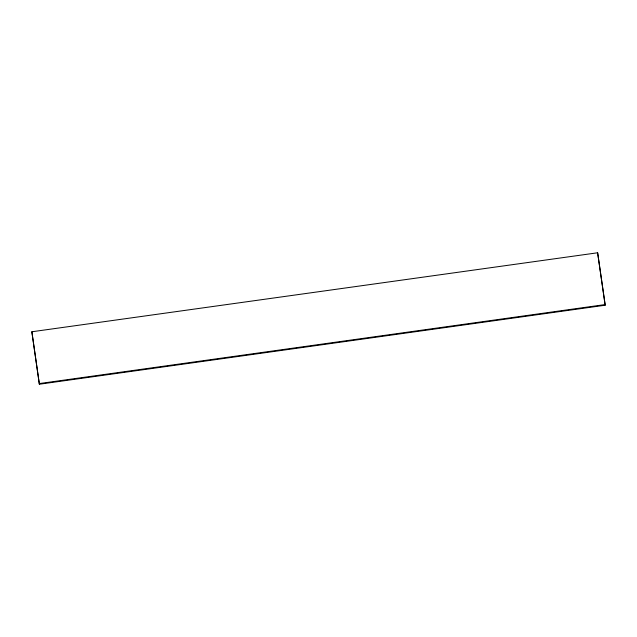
<?xml version="1.0" encoding="UTF-8"?>
<svg xmlns="http://www.w3.org/2000/svg" width="637" height="637" viewBox="0 0 637 637"><rect width="100%" height="100%" fill="white"/><g stroke="black" fill="none" stroke-linecap="round" stroke-linejoin="round"><path stroke-width="0.96" d="M31.858 331.766L39.367 384.222L605.142 305.234L605.15 304.574L597.633 252.778L31.858 331.766L39.367 384.222M597.633 252.778L605.142 305.234M39.375 383.562L605.15 304.574"/></g></svg>
